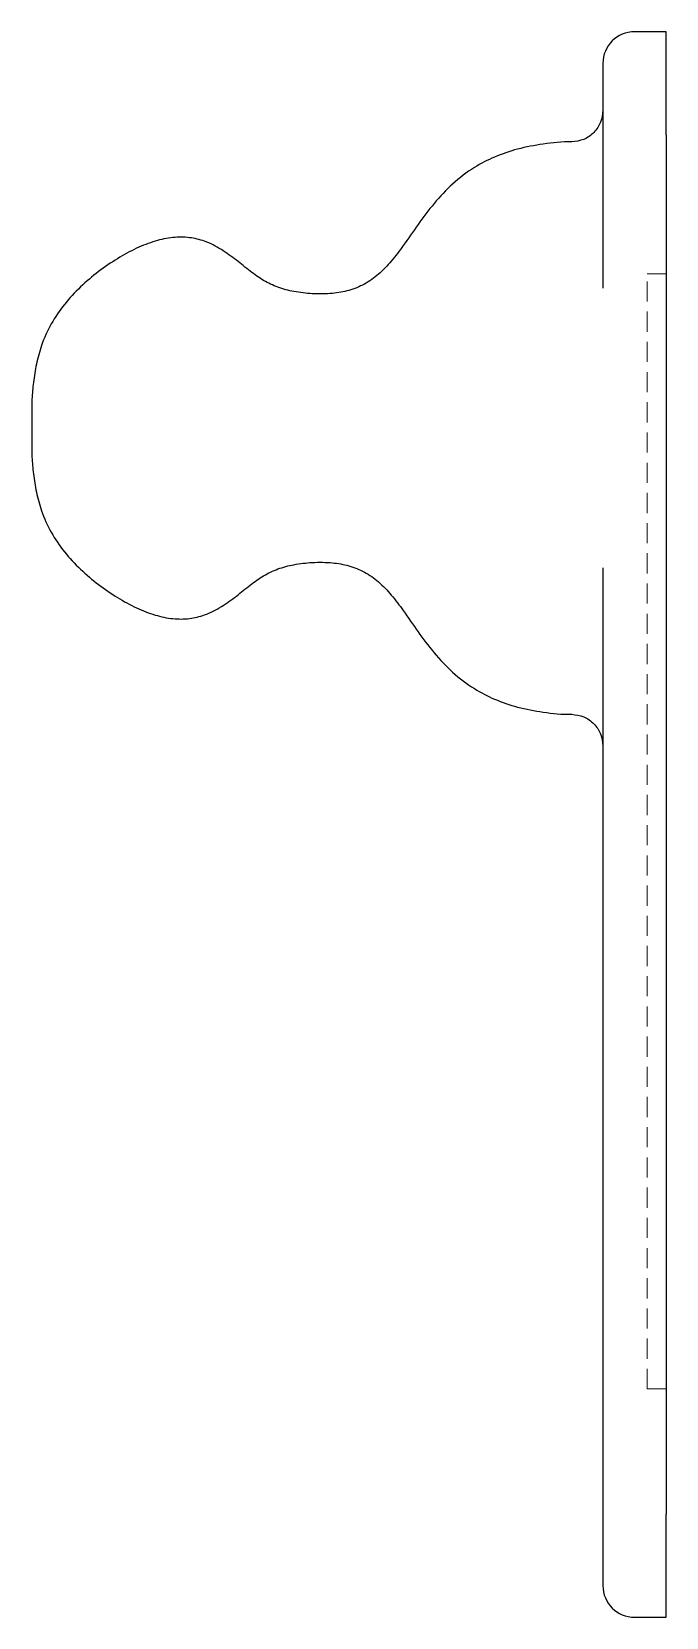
# Model space of a CAD drawing. Header units: millimetres. Extents: x 63 to 243, y 7 to 178.
# Drawn here: x 203 to 243, y 7 to 107 of the extents above.
import ezdxf

# ---------------------------------------------------------------- set-up
doc = ezdxf.new("R2010")
doc.units = ezdxf.units.MM
doc.linetypes.add('HIDDEN', pattern=[1.905, 1.27, -0.635])

msp = doc.modelspace()

# ---------------------------------------------------------------- linework, layer by layer
at = {"color": 7, "linetype": 'Continuous', "lineweight": 25}
for p, q in [((243.01, 107), (241.01, 107)), ((243.01, 100.5), (243.01, 107)), ((239.01, 105), (239.01, 100.5)), ((239.01, 100.5), (239.01, 90.82)), ((243.01, 100.5), (243.01, 13.5)), ((202.99, 82.96), (202.99, 81.04)), ((239.01, 73.18), (239.01, 13.5)), ((239.01, 13.5), (239.01, 9)), ((243.01, 7), (243.01, 13.5)), ((241.01, 7), (243.01, 7))]:
    msp.add_line(p, q, dxfattribs=at)
at = {"color": 7, "linetype": 'HIDDEN', "lineweight": 18}
for p, q in [((243.01, 91.73), (241.81, 91.73)), ((241.81, 21.4), (241.81, 91.73)), ((243.01, 21.4), (241.81, 21.4))]:
    msp.add_line(p, q, dxfattribs=at)
at = {"color": 7, "linetype": 'Continuous', "lineweight": 25}
for centre, start, end in [((241.01, 105), 90, 180), ((241.01, 9), 180, 270)]:
    msp.add_arc(centre, 2, start, end, dxfattribs=at)
for points, knots in [([(239.01, 102.05), (238.98, 101.79), (238.92, 101.27), (238.47, 100.62), (237.83, 100.15), (237.31, 100.08), (237.05, 100.05)], [0, 0, 0, 0, 0.24998, 0.49988, 0.74957, 1, 1, 1, 1]), ([(237.05, 100.05), (237.05, 100.05), (236.44, 100.06), (235.29, 99.94), (233.66, 99.64), (232.19, 99.14), (230.8, 98.42), (229.51, 97.44), (228.35, 96.19), (227.35, 94.86), (226.51, 93.61), (225.7, 92.54), (224.9, 91.69), (224, 91.05), (223, 90.65), (221.89, 90.46), (220.72, 90.45), (219.56, 90.58), (218.52, 90.85), (217.59, 91.29), (216.74, 91.91), (215.89, 92.61), (214.96, 93.29), (213.97, 93.8), (212.92, 94.05), (211.86, 94.05), (210.73, 93.81), (209.56, 93.35), (208.37, 92.69), (207.18, 91.88), (206.05, 90.92), (205.03, 89.83), (204.18, 88.59), (203.61, 87.31), (203.27, 86.06), (203.09, 84.92), (203, 83.89), (202.99, 83.25), (202.99, 82.96)], [0, 0, 0, 0, 0.00041, 0.04021, 0.07667, 0.11041, 0.1422, 0.18032, 0.21772, 0.25472, 0.2907, 0.31797, 0.34351, 0.36754, 0.39087, 0.41413, 0.4424, 0.46815, 0.49128, 0.51326, 0.53611, 0.56065, 0.58636, 0.61258, 0.63416, 0.65713, 0.68235, 0.71019, 0.74047, 0.77254, 0.80552, 0.83865, 0.8716, 0.90451, 0.93149, 0.95732, 0.98067, 1, 1, 1, 1]), ([(202.99, 81.04), (202.99, 80.75), (203, 80.11), (203.09, 79.08), (203.27, 77.94), (203.61, 76.69), (204.18, 75.41), (205.03, 74.17), (206.05, 73.08), (207.18, 72.12), (208.37, 71.31), (209.56, 70.65), (210.73, 70.19), (211.86, 69.95), (212.92, 69.95), (213.97, 70.2), (214.96, 70.71), (215.89, 71.39), (216.74, 72.09), (217.59, 72.71), (218.52, 73.15), (219.56, 73.42), (220.72, 73.55), (221.89, 73.54), (223, 73.35), (224, 72.95), (224.9, 72.31), (225.7, 71.46), (226.51, 70.39), (227.35, 69.14), (228.35, 67.81), (229.51, 66.56), (230.8, 65.58), (232.19, 64.86), (233.66, 64.36), (235.29, 64.06), (236.44, 63.94), (237.05, 63.95), (237.05, 63.95)], [0, 0, 0, 0, 0.01933, 0.04268, 0.06851, 0.09549, 0.1284, 0.16135, 0.19448, 0.22746, 0.25953, 0.28981, 0.31765, 0.34287, 0.36584, 0.38742, 0.41364, 0.43935, 0.46389, 0.48674, 0.50872, 0.53185, 0.5576, 0.58587, 0.60913, 0.63246, 0.65649, 0.68203, 0.7093, 0.74528, 0.78228, 0.81968, 0.8578, 0.88959, 0.92333, 0.95979, 0.99959, 1, 1, 1, 1]), ([(237.05, 63.95), (237.31, 63.92), (237.83, 63.85), (238.47, 63.38), (238.92, 62.73), (238.98, 62.21), (239.01, 61.95)], [0, 0, 0, 0, 0.250433, 0.500117, 0.750032, 1, 1, 1, 1])]:
    msp.add_open_spline(points, degree=3, knots=knots, dxfattribs=at)
at = {"color": 7, "linetype": 'HIDDEN', "lineweight": 18}
for points, knots in [([(203.01, 82), (203.01, 82.11), (203, 82.43), (202.99, 82.75), (202.99, 82.96)], [0, 0, 0, 0, 0.336766, 1, 1, 1, 1]), ([(202.99, 81.04), (202.99, 81.25), (203, 81.57), (203.01, 81.89), (203.01, 82)], [0, 0, 0, 0, 0.663234, 1, 1, 1, 1])]:
    msp.add_open_spline(points, degree=3, knots=knots, dxfattribs=at)

doc.saveas('drawing.dxf')
